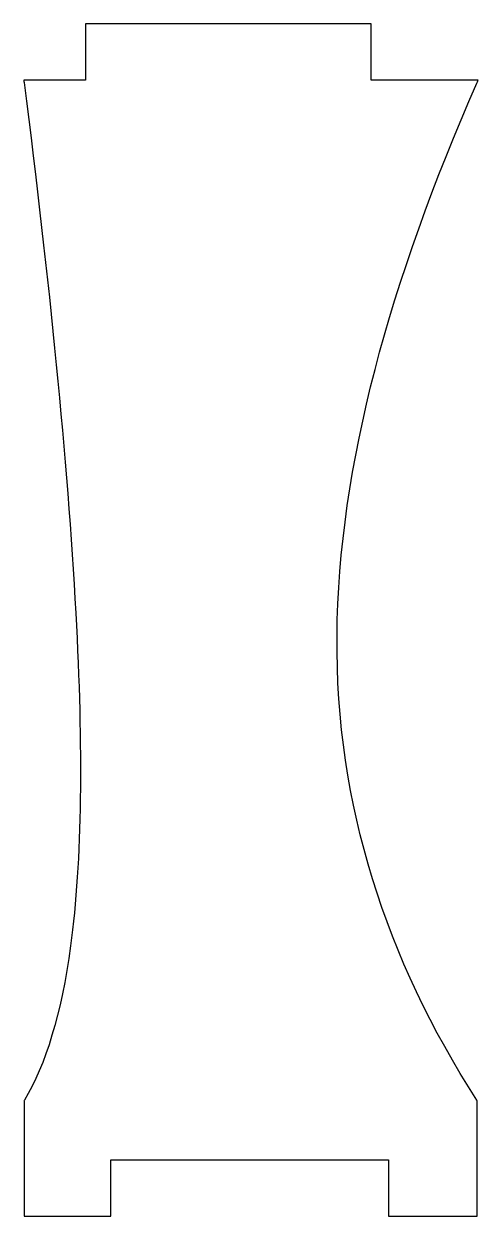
# Model space of a CAD drawing. Header units: millimetres. Extents: x -8.1 to 8.1, y -21.2 to 21.2.
import ezdxf

# ---------------------------------------------------------------- set-up
doc = ezdxf.new("R2010")
doc.units = ezdxf.units.MM
doc.layers.get('0').update_dxf_attribs({"linetype": 'CONTINUOUS'})

msp = doc.modelspace()

# ---------------------------------------------------------------- linework, layer by layer
for p, q in [((4.286, 21.153), (-5.864, 21.153)), ((-5.864, 21.153), (-5.864, 19.153)), ((4.286, 19.153), (4.286, 21.153)), ((-5.864, 19.153), (-8.053, 19.153)), ((8.082, 19.153), (4.286, 19.153)), ((-8.043, -17.055), (-8.043, -21.153)), ((8.043, -21.153), (8.043, -17.054)), ((-4.957, -21.153), (-4.957, -19.151)), ((-4.957, -19.151), (4.893, -19.151)), ((4.893, -19.151), (4.893, -21.153)), ((-8.043, -21.153), (-4.957, -21.153)), ((4.893, -21.153), (8.043, -21.153))]:
    msp.add_line(p, q)
for points, knots in [([(-8.053, 19.153), (-8.049, 19.125), (-8.046, 19.097), (-8.042, 19.068), (-7.147, 12.041), (-6.502, 5.676), (-6.207, 0.247), (-5.947, -4.55), (-5.984, -8.556), (-6.392, -11.564), (-6.721, -13.98), (-7.277, -15.784), (-8.032, -17.037), (-8.035, -17.043), (-8.039, -17.049), (-8.043, -17.055)], [-1.001545, -1.001545, -1.001545, -1.001545, -1, -1, -1, -0.61435, -0.61435, -0.61435, -0.27358, -0.27358, -0.27358, 0, 0, 0, 0.001286, 0.001286, 0.001286, 0.001286]), ([(8.043, -17.054), (8.039, -17.048), (8.035, -17.042), (8.031, -17.035), (4.82, -12.03), (3.018, -6.589), (3.069, -0.562), (3.12, 5.465), (4.964, 12.062), (8.036, 19.048), (8.052, 19.083), (8.067, 19.118), (8.082, 19.153)], [-0.000615, -0.000615, -0.000615, -0.000615, 0, 0, 0, 0.5, 0.5, 0.5, 1, 1, 1, 1.002508, 1.002508, 1.002508, 1.002508])]:
    msp.add_open_spline(points, degree=3, knots=knots)

doc.saveas('drawing.dxf')
